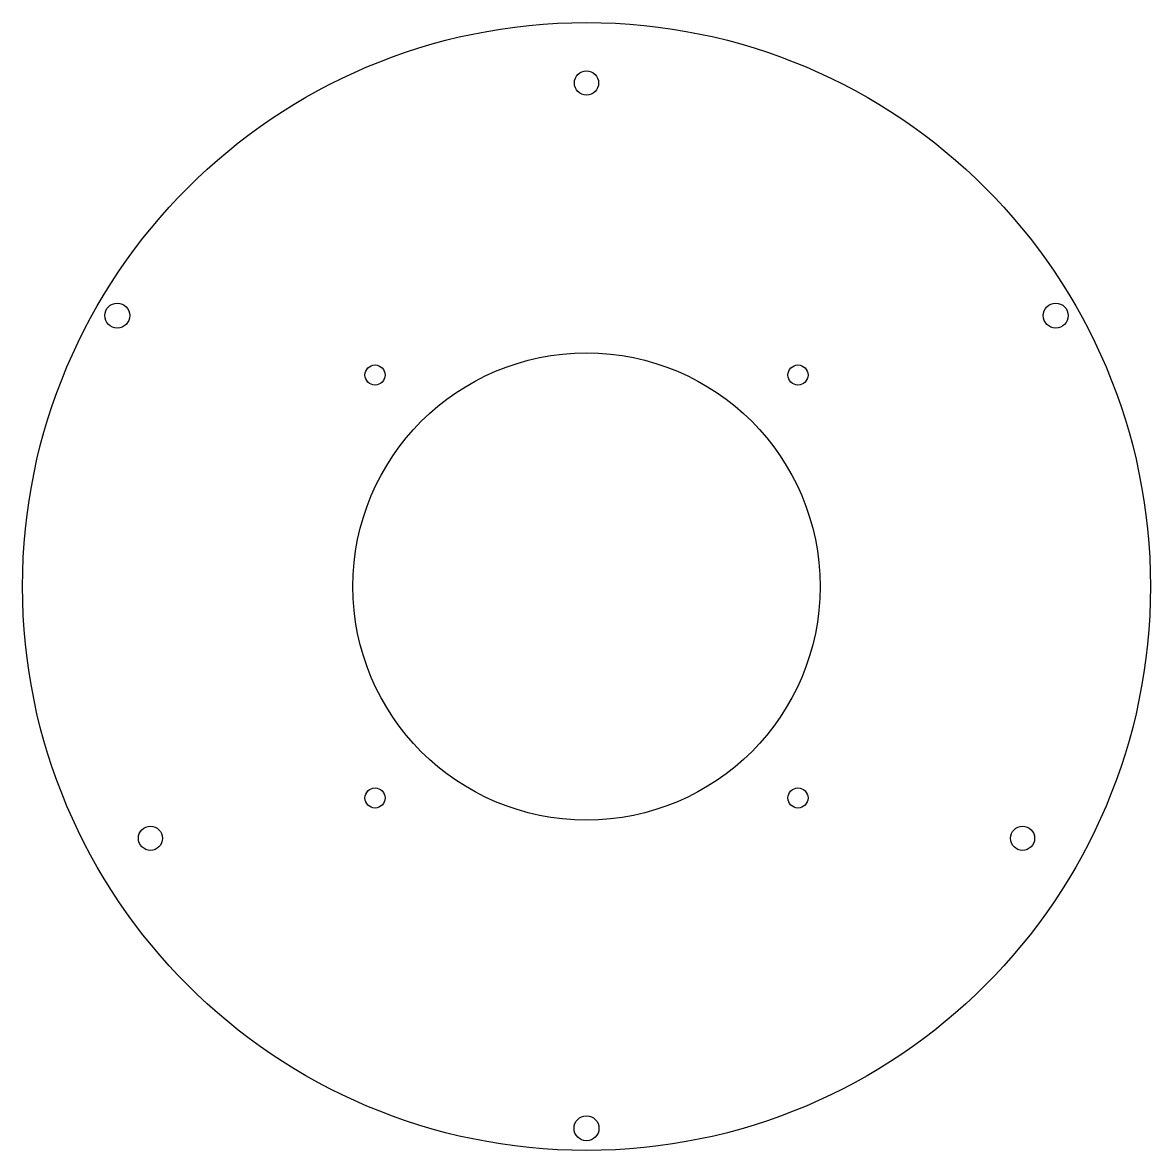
# Model space of a CAD drawing. Header units: millimetres. Extents: x -140 to 140, y -140 to 140.
import ezdxf

# ---------------------------------------------------------------- set-up
doc = ezdxf.new("R2010")
doc.units = ezdxf.units.MM
doc.layers.get('0').update_dxf_attribs({"linetype": 'CONTINUOUS'})

msp = doc.modelspace()

# ---------------------------------------------------------------- linework, layer by layer
for centre, radius in [((0, 0), 140), ((0, 125), 3), ((-116.48, 67.25), 3.1), ((116.48, 67.25), 3.1), ((0, 0), 58), ((-52.5, 52.5), 2.5), ((52.5, 52.5), 2.5), ((-52.5, -52.5), 2.5), ((52.5, -52.5), 2.5), ((-108.25, -62.5), 3), ((108.25, -62.5), 3), ((0, -134.5), 3.1)]:
    msp.add_circle(centre, radius)

doc.saveas('drawing.dxf')
